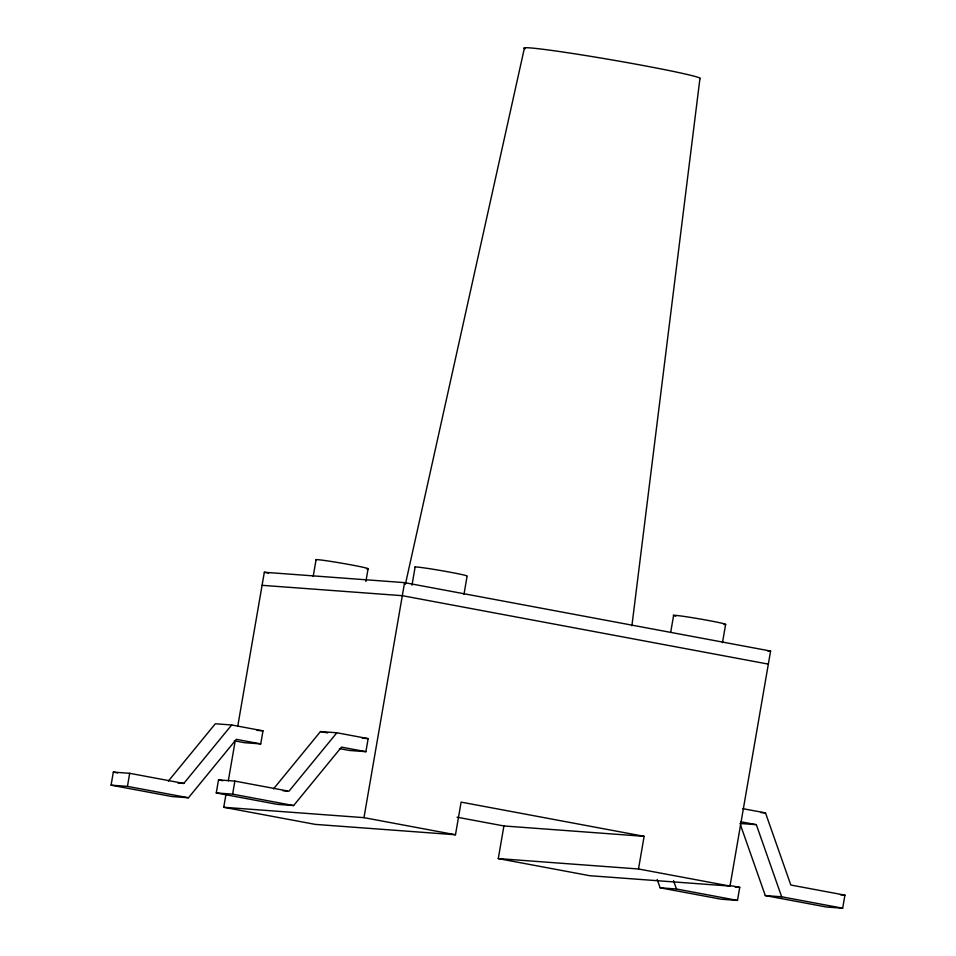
<?xml version="1.0" encoding="UTF-8"?>
<svg xmlns="http://www.w3.org/2000/svg" width="956" height="956" viewBox="0 0 956 956"><rect width="100%" height="100%" fill="white"/><g stroke="black" fill="none" stroke-linecap="round" stroke-linejoin="round"><path stroke-width="1.43" d="M631.904 625.81L699.912 78.751A89.494 3.274 9.8 0 0 609.82 59.547A89.494 3.274 9.8 0 0 525.095 48.78M260.725 743.899L236.323 739.335L188.452 797.77L172.08 796.563L111.075 785.163L113.334 772.101L129.693 773.308L183.791 783.43L231.675 724.983L262.984 730.838L260.725 743.899L244.366 742.681L234.316 740.804M111.075 785.163L127.447 786.37L129.693 773.308M365.897 751.679L341.495 747.114L293.623 805.561L277.264 804.343L216.259 792.942L218.506 779.881L234.865 781.1L288.963 791.21L336.847 732.774L368.156 738.618L365.897 751.679L349.538 750.472L339.488 748.584M644.129 836.333L503.908 825.96L498.267 858.596L638.5 868.98L644.129 836.333L461.115 802.12L455.486 834.755L315.253 824.383L223.74 807.282L226.022 794.042M228.317 780.813L235.164 741.127M237.709 726.429L264.334 572.262L404.567 582.634L770.596 651.06L730.002 886.081L589.768 875.708L498.267 858.596M216.259 792.942L232.619 794.149L234.865 781.1M313.186 576.444L316.089 559.666M365.897 581.427L368.072 568.832M223.74 807.282L363.973 817.655L404.567 582.634M411.988 585.18L415.131 566.992M463.971 594.345L467.102 576.157A26.517 0.968 9.8 0 0 440.417 570.469A26.517 0.968 9.8 0 0 415.31 567.278M670.73 632.107L673.633 615.317M722.473 642.671L725.616 624.483M657.202 879.484L660.13 887.801L721.135 899.202L737.494 900.421L739.741 887.359L729.512 885.447M740.458 824.849L765.302 895.581L826.307 906.993L842.666 908.2L844.925 895.139L790.827 885.029L765.493 812.899L742.728 808.645M405.38 584.307L524.474 47.8M168.376 781.076L215.315 723.776L231.675 724.983M273.547 788.855L320.487 731.555L336.847 732.774M262.087 585.311L402.309 595.684L768.337 664.121M767.644 650.845L770.596 651.06M257.033 730.396L262.984 730.838M362.205 738.175L368.156 738.618M761.036 812.576L765.493 812.899M739.968 823.463L756.327 824.67L781.661 896.8L842.666 908.2M177.84 782.988L183.791 783.43M283.012 790.767L287.481 791.102M735.284 887.037L739.741 887.359M840.455 894.816L844.925 895.139M660.13 887.801L676.49 889.008L737.494 900.421M765.302 895.581L781.661 896.8M264.334 572.262L268.732 573.074M320.487 731.555L327.597 732.894M740.542 821.718L756.327 824.67M457.052 817.201L503.908 825.96M218.506 779.881L222.891 780.705M363.973 817.655L455.486 834.755M638.5 868.98L730.002 886.081M232.619 794.149L293.623 805.561M113.334 772.101L117.719 772.926M127.447 786.37L188.452 797.77M673.562 880.691L676.49 889.008M316.269 559.953A26.517 0.968 9.8 0 1 344.793 563.729A26.517 0.968 9.8 0 1 366.483 568.808M675.761 616.19A26.517 0.968 9.8 0 1 698.92 618.795A26.517 0.968 9.8 0 1 724.027 624.459"/></g></svg>
